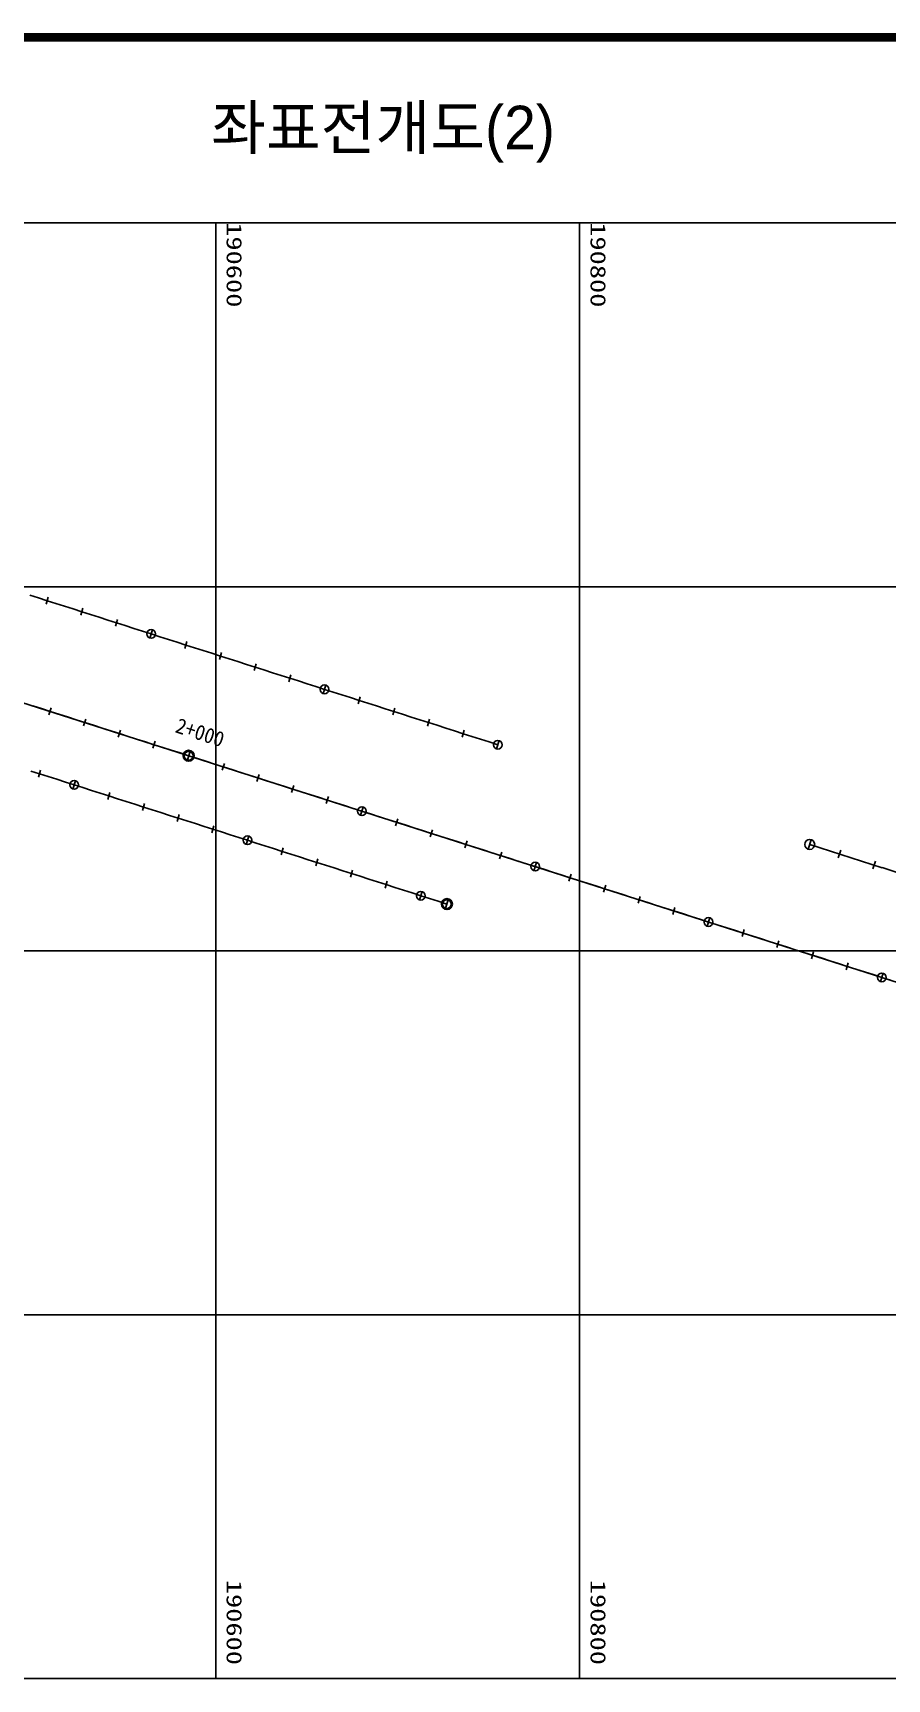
# Model space of a CAD drawing. Header units: millimetres. Extents: x 3683 to 4524, y 883 to 1477.
# Drawn here: x 4026 to 4221.6, y 1081.4 to 1458.3 of the extents above; entities that cross this region are included whole.
import ezdxf
from ezdxf.enums import TextEntityAlignment as Align

# ---------------------------------------------------------------- set-up
doc = ezdxf.new("R2010")
doc.units = ezdxf.units.MM
for name, color, linetype in [('CA-ALGN-CNTL', 2, 'Continuous'), ('CA-ALGN-STSM', 2, 'Continuous'), ('CA-ALGN-TEXT', 3, 'Continuous'), ('CV-GRID-LINE', 1, 'Continuous'), ('CV-GRID-TEXT', 4, 'Continuous'), ('CX-BORD', 3, 'Continuous'), ('CX-BORD-LIN1', 4, 'Continuous'), ('CX-BORD-LIN2', 3, 'Continuous'), ('CX-BORD-TEX2', 7, 'Continuous'), ('CX-BORD-TEX3', 6, 'Continuous')]:
    doc.layers.add(name, color=color, linetype=linetype)
doc.styles.add('RP2', font='DotumChe.ttf')
doc.styles.add('SEKO', font='DotumChe.ttf')
doc.styles.add('TB_TEXT', font='DotumChe.ttf')
doc.styles.add('TB_WBTXT', font='H2GTRE.TTF')
doc.styles.add('TB_WMTXT', font='DotumChe.ttf')

# ---------------------------------------------------------------- blocks, each defined once
blk = doc.blocks.new('CXBLKA1-KHCA')
at = {"layer": 'CX-BORD-LIN1', "const_width": 2}
blk.add_lwpolyline([(796, 0), (0, 0), (0, 554), (796, 554)], close=True, dxfattribs=at)
at = {"layer": 'CX-BORD-LIN1', "style": 'TB_TEXT'}
for tag, height, p in [('TR_RNUM4', 3, (285.11, 26.64)), ('TR_RDAT4', 3.5, (317.5, 27)), ('TR_DGN4', 3.5, (459.12, 27)), ('TR_CHK4', 3.5, (499.12, 27)), ('TR_APP4', 3.5, (539.12, 27)), ('TR_RDAT3', 3.5, (317.5, 21)), ('TR_DGN3', 3.5, (459.12, 21)), ('TR_CHK3', 3.5, (499.12, 21)), ('TR_APP3', 3.5, (539.12, 21)), ('TR_RNUM3', 3, (285.11, 20.64)), ('TR_RNUM2', 3, (285.11, 14.64)), ('TR_RDAT2', 3.5, (317.5, 15)), ('TR_DGN2', 3.5, (459.12, 15)), ('TR_CHK2', 3.5, (499.12, 15)), ('TR_APP2', 3.5, (539.12, 15)), ('TR_RNUM1', 3, (285.11, 8.64)), ('TR_RDAT1', 3.5, (317.5, 9)), ('TR_DGN1', 3.5, (459.12, 9)), ('TR_CHK1', 3.5, (499.12, 9)), ('TR_APP1', 3.5, (539.12, 9))]:
    blk.add_attdef(tag, text='', height=height, dxfattribs=at).set_placement(p, align=Align.MIDDLE_CENTER)
for tag, p in [('TR_RCON4', (342.3, 27)), ('TR_RCON3', (342.3, 21)), ('TR_RCON2', (342.3, 15)), ('TR_RCON1', (342.3, 9))]:
    blk.add_attdef(tag, text='', height=3.5, dxfattribs=at).set_placement(p, align=Align.MIDDLE_LEFT)
at = {"layer": 'CX-BORD-LIN2', "style": 'TB_TEXT'}
blk.add_attdef('TD_VERSION', text='', height=3, rotation=90, dxfattribs=at).set_placement((800.5, 48.01), align=Align.MIDDLE_CENTER)
at = {"layer": 'CX-BORD-TEX2', "style": 'TB_WMTXT'}
for tag, height, p in [('TB_CNAME', 5, (15.34, 531.83)), ('TB_CSCOP', 4, (16.63, 523.83))]:
    blk.add_attdef(tag, text='', height=height, dxfattribs=at).set_placement(p, align=Align.BOTTOM_LEFT)
at = {"layer": 'CX-BORD-TEX2', "style": 'TB_WBTXT'}
for tag, height, p in [('TB_MTITIL', 10, (398, 533.33)), ('TB_STITL', 7, (398, 518.33))]:
    blk.add_attdef(tag, text='', height=height, dxfattribs=at).set_placement(p, align=Align.MIDDLE_CENTER)
at = {"layer": 'CX-BORD-TEX3', "style": 'TB_TEXT'}
for tag, height, p in [('TD_DCOMP', 4.5, (217.5, 25)), ('TD_CSECT', 4.5, (611, 25)), ('TD_CDIST', 4.5, (656, 25)), ('TD_DNAME_TOP', 4.5, (755, 25)), ('TD_DNAME_MAIN', 4.5, (755, 19.01)), ('TD_CCOMP', 4.5, (217.5, 15)), ('TD_HSCAL', 4.5, (626.7, 15.24)), ('TD_VSCAL', 4.5, (655.78, 15.24)), ('TD_DNAME_BOT', 3, (755, 13.65)), ('TD_CNAME', 5, (65, 5.75)), ('TD_FIELD', 4.5, (182.5, 5.53)), ('TD_CSTEP', 4.5, (253.24, 5.53)), ('TD_DWGCODE', 4.5, (641, 5.39)), ('TD_DWGNO', 4.5, (755, 5.39))]:
    blk.add_attdef(tag, text='', height=height, dxfattribs=at).set_placement(p, align=Align.MIDDLE_CENTER)

msp = doc.modelspace()

# ---------------------------------------------------------------- linework, layer by layer
at = {"layer": 'CA-ALGN-CNTL', "linetype": 'Continuous'}
msp.add_line((3734.56, 1397.39), (4484.56, 1157.65), dxfattribs=at)
at = {"layer": 'CA-ALGN-CNTL'}
msp.add_line((4220.55, 1267.2), (4203.93, 1272.51), dxfattribs=at)
for points in [[(4132.49, 1295.35), (4130.5, 1295.98), (4128.52, 1296.62), (4126.53, 1297.25), (4124.55, 1297.88), (4122.56, 1298.52), (4120.58, 1299.15), (4118.6, 1299.79), (4116.61, 1300.42), (4114.63, 1301.06), (4112.64, 1301.69), (4110.66, 1302.32), (4108.67, 1302.96), (4106.69, 1303.59), (4104.7, 1304.23), (4102.72, 1304.86), (4100.74, 1305.5), (4098.75, 1306.13), (4096.77, 1306.76), (4094.78, 1307.4), (4092.8, 1308.03), (4090.81, 1308.67), (4088.83, 1309.3), (4086.85, 1309.94), (4084.86, 1310.57), (4082.88, 1311.2), (4080.89, 1311.84), (4078.91, 1312.47), (4076.92, 1313.11), (4074.94, 1313.74), (4072.95, 1314.38), (4070.97, 1315.01), (4068.99, 1315.65), (4067, 1316.28), (4065.02, 1316.91), (4063.03, 1317.55), (4061.05, 1318.18), (4059.06, 1318.82), (4057.08, 1319.45), (4055.09, 1320.09), (4053.11, 1320.72), (4051.13, 1321.35), (4049.14, 1321.99), (4047.16, 1322.62), (4045.17, 1323.26), (4043.19, 1323.89), (4041.2, 1324.53), (4039.22, 1325.16), (4037.23, 1325.79), (4035.25, 1326.43), (4033.27, 1327.06), (4031.28, 1327.7), (4029.3, 1328.33), (4027.31, 1328.97), (4025.33, 1329.6)], [(4025.97, 1304.24), (4027.96, 1303.61), (4029.94, 1302.97), (4031.92, 1302.34), (4033.91, 1301.71), (4035.89, 1301.07), (4037.88, 1300.44), (4039.86, 1299.8), (4041.85, 1299.17), (4043.83, 1298.53), (4045.82, 1297.9), (4047.8, 1297.26), (4049.78, 1296.63), (4051.77, 1296), (4053.75, 1295.36), (4055.74, 1294.73), (4057.72, 1294.09), (4059.71, 1293.46), (4061.69, 1292.82), (4063.68, 1292.19), (4065.66, 1291.56), (4067.64, 1290.92), (4069.63, 1290.29), (4071.61, 1289.65), (4073.6, 1289.02), (4075.58, 1288.38), (4077.57, 1287.75), (4079.55, 1287.12), (4081.53, 1286.48), (4083.52, 1285.85), (4085.5, 1285.21), (4087.49, 1284.58), (4089.47, 1283.94), (4091.46, 1283.31), (4093.44, 1282.68), (4095.43, 1282.04), (4097.41, 1281.41), (4099.39, 1280.77), (4101.38, 1280.14), (4103.36, 1279.5), (4105.35, 1278.87), (4107.33, 1278.23), (4109.32, 1277.6), (4111.3, 1276.97), (4113.29, 1276.33), (4115.27, 1275.7), (4117.25, 1275.06), (4119.24, 1274.43), (4121.22, 1273.79), (4123.21, 1273.16), (4125.19, 1272.53), (4127.18, 1271.89), (4129.16, 1271.26), (4131.15, 1270.62), (4133.13, 1269.99), (4135.11, 1269.35), (4137.1, 1268.72), (4139.08, 1268.09), (4141.07, 1267.45), (4143.05, 1266.82), (4145.04, 1266.18), (4147.02, 1265.55), (4149, 1264.91), (4150.99, 1264.28), (4152.97, 1263.65), (4154.96, 1263.01), (4156.94, 1262.38), (4158.93, 1261.74), (4160.91, 1261.11), (4162.9, 1260.47), (4164.88, 1259.84), (4166.86, 1259.2), (4168.85, 1258.57), (4170.83, 1257.94), (4172.82, 1257.3), (4174.8, 1256.67), (4176.79, 1256.03), (4178.77, 1255.4), (4180.76, 1254.76), (4182.74, 1254.13), (4184.72, 1253.5), (4186.71, 1252.86), (4188.69, 1252.23), (4190.68, 1251.59), (4192.66, 1250.96), (4194.65, 1250.32), (4196.63, 1249.69), (4198.62, 1249.06), (4200.6, 1248.42), (4202.58, 1247.79), (4204.57, 1247.15), (4206.55, 1246.52), (4208.54, 1245.88), (4210.52, 1245.25), (4212.51, 1244.61), (4214.49, 1243.98), (4216.47, 1243.35), (4218.46, 1242.71), (4220.44, 1242.08), (4222.43, 1241.44)], [(4025.55, 1289.33), (4027.54, 1288.69), (4029.52, 1288.06), (4031.5, 1287.43), (4033.49, 1286.79), (4035.47, 1286.16), (4037.46, 1285.52), (4039.44, 1284.89), (4041.43, 1284.25), (4043.41, 1283.62), (4045.39, 1282.99), (4047.38, 1282.35), (4049.36, 1281.72), (4051.35, 1281.08), (4053.33, 1280.45), (4055.32, 1279.81), (4057.3, 1279.18), (4059.29, 1278.55), (4061.27, 1277.91), (4063.25, 1277.28), (4065.24, 1276.64), (4067.22, 1276.01), (4069.21, 1275.37), (4071.19, 1274.74), (4073.18, 1274.11), (4075.16, 1273.47), (4077.15, 1272.84), (4079.13, 1272.2), (4081.11, 1271.57), (4083.1, 1270.93), (4085.08, 1270.3), (4087.07, 1269.66), (4089.05, 1269.03), (4091.04, 1268.4), (4093.02, 1267.76), (4095.01, 1267.13), (4096.99, 1266.49), (4098.97, 1265.86), (4100.96, 1265.22), (4102.94, 1264.59), (4104.93, 1263.96), (4106.91, 1263.32), (4108.9, 1262.69), (4110.88, 1262.05), (4112.87, 1261.42), (4114.85, 1260.78), (4116.83, 1260.15), (4118.82, 1259.52), (4120.8, 1258.88), (4120.83, 1258.87)]]:
    msp.add_lwpolyline(points, dxfattribs=at)
msp.add_arc((4131.74, 989.38), 291.67, 70.7894, 72.2731, dxfattribs=at)
at = {"layer": 'CA-ALGN-STSM', "linetype": 'Continuous'}
for p, q in [((4029.04, 1327.54), (4029.55, 1329.13)), ((4036.98, 1325), (4037.49, 1326.59)), ((4044.92, 1322.46), (4045.43, 1324.05)), ((4052.81, 1319.77), (4053.41, 1321.67)), ((4060.79, 1317.39), (4061.3, 1318.98)), ((4068.73, 1314.85), (4069.24, 1316.44)), ((4076.67, 1312.31), (4077.18, 1313.9)), ((4084.61, 1309.78), (4085.11, 1311.36)), ((4092.49, 1307.08), (4093.1, 1308.99)), ((4100.48, 1304.7), (4100.99, 1306.29)), ((4030.19, 1303.77), (4029.69, 1302.18)), ((4038.13, 1301.23), (4037.62, 1299.64)), ((4108.42, 1302.16), (4108.93, 1303.75)), ((4116.36, 1299.63), (4116.87, 1301.21)), ((4046.07, 1298.69), (4045.56, 1297.11)), ((4124.3, 1297.09), (4124.8, 1298.68)), ((4054.01, 1296.16), (4053.5, 1294.57)), ((4062, 1293.78), (4061.39, 1291.87)), ((4132.18, 1294.39), (4132.79, 1296.3)), ((4027.79, 1289.49), (4027.28, 1287.9)), ((4069.88, 1291.08), (4069.37, 1289.49)), ((4035.78, 1287.11), (4035.17, 1285.2)), ((4077.82, 1288.54), (4077.31, 1286.96)), ((4085.76, 1286.01), (4085.25, 1284.42)), ((4043.66, 1284.41), (4043.16, 1282.83)), ((4051.6, 1281.88), (4051.09, 1280.29)), ((4093.7, 1283.47), (4093.19, 1281.88)), ((4059.54, 1279.34), (4059.03, 1277.75)), ((4101.68, 1281.09), (4101.07, 1279.19)), ((4109.57, 1278.39), (4109.06, 1276.81)), ((4067.48, 1276.8), (4066.97, 1275.21)), ((4075.47, 1274.42), (4074.86, 1272.52)), ((4117.51, 1275.86), (4117, 1274.27)), ((4083.35, 1271.73), (4082.85, 1270.14)), ((4125.45, 1273.32), (4124.94, 1271.73)), ((4133.38, 1270.78), (4132.88, 1269.19)), ((4203.58, 1271.42), (4204.27, 1273.6)), ((4210.45, 1269.44), (4211.02, 1271.23)), ((4091.29, 1269.19), (4090.78, 1267.6)), ((4099.23, 1266.65), (4098.72, 1265.06)), ((4141.37, 1268.4), (4140.76, 1266.5)), ((4218.39, 1266.9), (4218.96, 1268.69)), ((4220.55, 1267.2), (4220.55, 1267.2)), ((4107.17, 1264.12), (4106.66, 1262.53)), ((4149.26, 1265.71), (4148.75, 1264.12)), ((4157.2, 1263.17), (4156.69, 1261.58)), ((4115.15, 1261.74), (4114.54, 1259.83)), ((4121.13, 1259.83), (4120.52, 1257.92)), ((4165.13, 1260.63), (4164.63, 1259.05)), ((4173.07, 1258.1), (4172.56, 1256.51)), ((4181.06, 1255.72), (4180.45, 1253.81)), ((4188.95, 1253.02), (4188.44, 1251.43)), ((4196.88, 1250.48), (4196.38, 1248.9)), ((4204.82, 1247.95), (4204.31, 1246.36)), ((4212.76, 1245.41), (4212.25, 1243.82)), ((4220.75, 1243.03), (4220.14, 1241.13))]:
    msp.add_line(p, q, dxfattribs=at)
for centre, radius in [((4053.11, 1320.72), 1), ((4092.8, 1308.03), 1), ((4061.69, 1292.82), 1.25), ((4061.69, 1292.82), 1), ((4132.49, 1295.35), 1), ((4132.49, 1295.35), 1), ((4132.49, 1295.35), 1), ((4035.47, 1286.16), 1), ((4101.38, 1280.14), 1), ((4075.16, 1273.47), 1), ((4203.93, 1272.51), 1.14), ((4141.07, 1267.45), 1), ((4114.85, 1260.78), 1), ((4120.83, 1258.87), 1.25), ((4120.83, 1258.87), 1), ((4180.76, 1254.76), 1), ((4220.44, 1242.08), 1)]:
    msp.add_circle(centre, radius, dxfattribs=at)
at = {"layer": 'CV-GRID-LINE', "linetype": 'Continuous'}
for p, q in [((3984.56, 1414.85), (4026.23, 1414.85)), ((3984.56, 1414.85), (4026.23, 1414.85)), ((4026.23, 1414.85), (4067.89, 1414.85)), ((4026.23, 1414.85), (4067.89, 1414.85)), ((4067.89, 1414.85), (4067.89, 1373.19)), ((4067.89, 1414.85), (4109.56, 1414.85)), ((4067.89, 1414.85), (4067.89, 1373.19)), ((4067.89, 1414.85), (4109.56, 1414.85)), ((4109.56, 1414.85), (4151.23, 1414.85)), ((4109.56, 1414.85), (4151.23, 1414.85)), ((4151.23, 1414.85), (4151.23, 1373.19)), ((4151.23, 1414.85), (4192.89, 1414.85)), ((4151.23, 1414.85), (4151.23, 1373.19)), ((4151.23, 1414.85), (4192.89, 1414.85)), ((4192.89, 1414.85), (4234.56, 1414.85)), ((4067.89, 1373.19), (4067.89, 1331.52)), ((4067.89, 1373.19), (4067.89, 1331.52)), ((4067.89, 1373.19), (4067.89, 1331.52)), ((4067.89, 1373.19), (4067.89, 1331.52)), ((4151.23, 1373.19), (4151.23, 1331.52)), ((4151.23, 1373.19), (4151.23, 1331.52)), ((4151.23, 1373.19), (4151.23, 1331.52)), ((4151.23, 1373.19), (4151.23, 1331.52)), ((3984.56, 1331.52), (4026.23, 1331.52)), ((3984.56, 1331.52), (4026.23, 1331.52)), ((3984.56, 1331.52), (4026.23, 1331.52)), ((3984.56, 1331.52), (4026.23, 1331.52)), ((4026.23, 1331.52), (4067.89, 1331.52)), ((4026.23, 1331.52), (4067.89, 1331.52)), ((4026.23, 1331.52), (4067.89, 1331.52)), ((4026.23, 1331.52), (4067.89, 1331.52)), ((4067.89, 1331.52), (4067.89, 1289.85)), ((4067.89, 1331.52), (4109.56, 1331.52)), ((4067.89, 1331.52), (4067.89, 1289.85)), ((4067.89, 1331.52), (4109.56, 1331.52)), ((4067.89, 1331.52), (4067.89, 1289.85)), ((4067.89, 1331.52), (4109.56, 1331.52)), ((4067.89, 1331.52), (4067.89, 1289.85)), ((4067.89, 1331.52), (4109.56, 1331.52)), ((4109.56, 1331.52), (4151.23, 1331.52)), ((4109.56, 1331.52), (4151.23, 1331.52)), ((4109.56, 1331.52), (4151.23, 1331.52)), ((4109.56, 1331.52), (4151.23, 1331.52)), ((4151.23, 1331.52), (4151.23, 1289.85)), ((4151.23, 1331.52), (4192.89, 1331.52)), ((4151.23, 1331.52), (4151.23, 1289.85)), ((4151.23, 1331.52), (4192.89, 1331.52)), ((4151.23, 1331.52), (4151.23, 1289.85)), ((4151.23, 1331.52), (4192.89, 1331.52)), ((4151.23, 1331.52), (4151.23, 1289.85)), ((4151.23, 1331.52), (4192.89, 1331.52)), ((4151.23, 1331.52), (4151.23, 1289.85)), ((4151.23, 1331.52), (4192.89, 1331.52)), ((4192.89, 1331.52), (4234.56, 1331.52)), ((4192.89, 1331.52), (4234.56, 1331.52)), ((4192.89, 1331.52), (4234.56, 1331.52)), ((4067.89, 1289.85), (4067.89, 1248.19)), ((4067.89, 1289.85), (4067.89, 1248.19)), ((4067.89, 1289.85), (4067.89, 1248.19)), ((4067.89, 1289.85), (4067.89, 1248.19)), ((4151.23, 1289.85), (4151.23, 1248.19)), ((4151.23, 1289.85), (4151.23, 1248.19)), ((4151.23, 1289.85), (4151.23, 1248.19)), ((4151.23, 1289.85), (4151.23, 1248.19)), ((4151.23, 1289.85), (4151.23, 1248.19)), ((3984.56, 1248.19), (4026.23, 1248.19)), ((3984.56, 1248.19), (4026.23, 1248.19)), ((3984.56, 1248.19), (4026.23, 1248.19)), ((3984.56, 1248.19), (4026.23, 1248.19)), ((4026.23, 1248.19), (4067.89, 1248.19)), ((4026.23, 1248.19), (4067.89, 1248.19)), ((4026.23, 1248.19), (4067.89, 1248.19)), ((4026.23, 1248.19), (4067.89, 1248.19)), ((4067.89, 1248.19), (4067.89, 1206.52)), ((4067.89, 1248.19), (4109.56, 1248.19)), ((4067.89, 1248.19), (4067.89, 1206.52)), ((4067.89, 1248.19), (4109.56, 1248.19)), ((4067.89, 1248.19), (4067.89, 1206.52)), ((4067.89, 1248.19), (4109.56, 1248.19)), ((4067.89, 1248.19), (4067.89, 1206.52)), ((4067.89, 1248.19), (4109.56, 1248.19)), ((4109.56, 1248.19), (4151.23, 1248.19)), ((4109.56, 1248.19), (4151.23, 1248.19)), ((4109.56, 1248.19), (4151.23, 1248.19)), ((4109.56, 1248.19), (4151.23, 1248.19)), ((4151.23, 1248.19), (4151.23, 1206.52)), ((4151.23, 1248.19), (4192.89, 1248.19)), ((4151.23, 1248.19), (4151.23, 1206.52)), ((4151.23, 1248.19), (4192.89, 1248.19)), ((4151.23, 1248.19), (4151.23, 1206.52)), ((4151.23, 1248.19), (4192.89, 1248.19)), ((4151.23, 1248.19), (4151.23, 1206.52)), ((4151.23, 1248.19), (4192.89, 1248.19)), ((4151.23, 1248.19), (4151.23, 1206.52)), ((4151.23, 1248.19), (4192.89, 1248.19)), ((4192.89, 1248.19), (4234.56, 1248.19)), ((4192.89, 1248.19), (4234.56, 1248.19)), ((4192.89, 1248.19), (4234.56, 1248.19)), ((4067.89, 1206.52), (4067.89, 1164.85)), ((4067.89, 1206.52), (4067.89, 1164.85)), ((4067.89, 1206.52), (4067.89, 1164.85)), ((4067.89, 1206.52), (4067.89, 1164.85)), ((4151.23, 1206.52), (4151.23, 1164.85)), ((4151.23, 1206.52), (4151.23, 1164.85)), ((4151.23, 1206.52), (4151.23, 1164.85)), ((4151.23, 1206.52), (4151.23, 1164.85)), ((4151.23, 1206.52), (4151.23, 1164.85)), ((3984.56, 1164.85), (4026.23, 1164.85)), ((3984.56, 1164.85), (4026.23, 1164.85)), ((3984.56, 1164.85), (4026.23, 1164.85)), ((3984.56, 1164.85), (4026.23, 1164.85)), ((4026.23, 1164.85), (4067.89, 1164.85)), ((4026.23, 1164.85), (4067.89, 1164.85)), ((4026.23, 1164.85), (4067.89, 1164.85)), ((4026.23, 1164.85), (4067.89, 1164.85)), ((4067.89, 1164.85), (4067.89, 1123.19)), ((4067.89, 1164.85), (4109.56, 1164.85)), ((4067.89, 1164.85), (4067.89, 1123.19)), ((4067.89, 1164.85), (4109.56, 1164.85)), ((4067.89, 1164.85), (4067.89, 1123.19)), ((4067.89, 1164.85), (4109.56, 1164.85)), ((4067.89, 1164.85), (4067.89, 1123.19)), ((4067.89, 1164.85), (4109.56, 1164.85)), ((4109.56, 1164.85), (4151.23, 1164.85)), ((4109.56, 1164.85), (4151.23, 1164.85)), ((4109.56, 1164.85), (4151.23, 1164.85)), ((4109.56, 1164.85), (4151.23, 1164.85)), ((4151.23, 1164.85), (4151.23, 1123.19)), ((4151.23, 1164.85), (4192.89, 1164.85)), ((4151.23, 1164.85), (4151.23, 1123.19)), ((4151.23, 1164.85), (4192.89, 1164.85)), ((4151.23, 1164.85), (4151.23, 1123.19)), ((4151.23, 1164.85), (4192.89, 1164.85)), ((4151.23, 1164.85), (4151.23, 1123.19)), ((4151.23, 1164.85), (4192.89, 1164.85)), ((4151.23, 1164.85), (4151.23, 1123.19)), ((4151.23, 1164.85), (4192.89, 1164.85)), ((4192.89, 1164.85), (4234.56, 1164.85)), ((4192.89, 1164.85), (4234.56, 1164.85)), ((4192.89, 1164.85), (4234.56, 1164.85)), ((4067.89, 1123.19), (4067.89, 1081.52)), ((4067.89, 1123.19), (4067.89, 1081.52)), ((4067.89, 1123.19), (4067.89, 1081.52)), ((4067.89, 1123.19), (4067.89, 1081.52)), ((4151.23, 1123.19), (4151.23, 1081.52)), ((4151.23, 1123.19), (4151.23, 1081.52)), ((4151.23, 1123.19), (4151.23, 1081.52)), ((4151.23, 1123.19), (4151.23, 1081.52)), ((4151.23, 1123.19), (4151.23, 1081.52)), ((3984.56, 1081.52), (4026.23, 1081.52)), ((3984.56, 1081.52), (4026.23, 1081.52)), ((3984.56, 1081.52), (4026.23, 1081.52)), ((3984.56, 1081.52), (4026.23, 1081.52)), ((4026.23, 1081.52), (4067.89, 1081.52)), ((4026.23, 1081.52), (4067.89, 1081.52)), ((4026.23, 1081.52), (4067.89, 1081.52)), ((4026.23, 1081.52), (4067.89, 1081.52)), ((4067.89, 1081.52), (4109.56, 1081.52)), ((4067.89, 1081.52), (4109.56, 1081.52)), ((4067.89, 1081.52), (4109.56, 1081.52)), ((4067.89, 1081.52), (4109.56, 1081.52)), ((4109.56, 1081.52), (4151.23, 1081.52)), ((4109.56, 1081.52), (4151.23, 1081.52)), ((4109.56, 1081.52), (4151.23, 1081.52)), ((4109.56, 1081.52), (4151.23, 1081.52)), ((4151.23, 1081.52), (4192.89, 1081.52)), ((4151.23, 1081.52), (4192.89, 1081.52)), ((4151.23, 1081.52), (4192.89, 1081.52)), ((4151.23, 1081.52), (4192.89, 1081.52)), ((4151.23, 1081.52), (4192.89, 1081.52)), ((4192.89, 1081.52), (4234.56, 1081.52)), ((4192.89, 1081.52), (4234.56, 1081.52)), ((4192.89, 1081.52), (4234.56, 1081.52))]:
    msp.add_line(p, q, dxfattribs=at)

# ---------------------------------------------------------------- block references
at = {"layer": 'CX-BORD'}
ref = msp.add_blockref('CXBLKA1-KHCA', (3708.2, 903.32), dxfattribs=at)
ref.add_attrib('TB_MTITIL', '좌표전개도(2)', dxfattribs={"layer": 'CX-BORD-TEX2', "height": 10, "style": 'TB_WBTXT'}).set_placement((4106.2, 1436.65), align=Align.MIDDLE_CENTER)

# ---------------------------------------------------------------- texts
at = {"layer": 'CA-ALGN-TEXT', "style": 'SEKO'}
msp.add_text('2+000', height=3.5, rotation=341.8287, dxfattribs=at).set_placement((4058.39, 1298.26))
at = {"layer": 'CV-GRID-TEXT', "style": 'RP2'}
for s, p, p2 in [('190600', (4070.39, 1414.98), (4070.39, 1395.48)), ('190800', (4153.73, 1414.98), (4153.73, 1395.48)), ('190600', (4070.39, 1104.15), (4070.39, 1084.65)), ('190800', (4153.73, 1104.15), (4153.73, 1084.65))]:
    msp.add_text(s, height=3.5, rotation=270, dxfattribs=at).set_placement(p, p2, align=Align.FIT)

doc.saveas('drawing.dxf')
